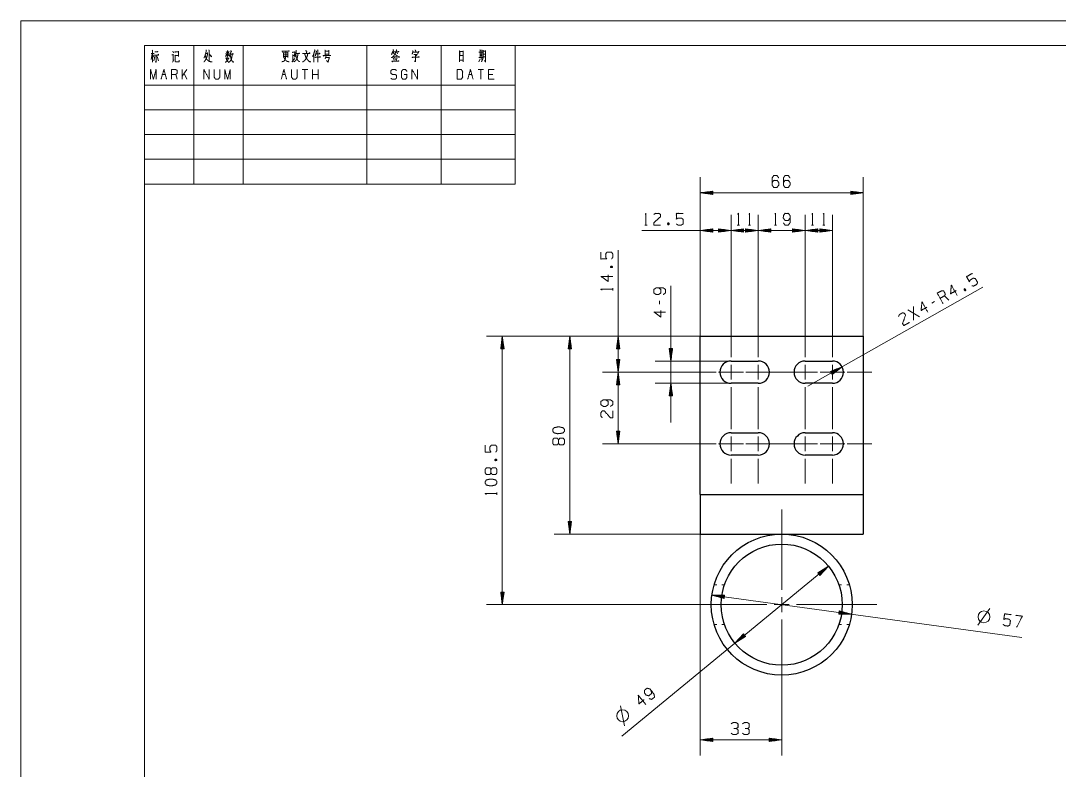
# Model space of a CAD drawing. Header units: millimetres. Extents: x 0 to 420, y 0 to 297.
# Drawn here: x 0 to 210, y 145.5 to 297 of the extents above; entities that cross this region are included whole.
import ezdxf

# ---------------------------------------------------------------- set-up
doc = ezdxf.new("R2010")
doc.units = ezdxf.units.MM
doc.layers.add('101', color=7, linetype='Continuous', true_color=0xffffff)

msp = doc.modelspace()

# ---------------------------------------------------------------- linework, layer by layer
at = {"layer": '101', "color": 133, "linetype": 'Continuous', "lineweight": 18}
for p, q in [((420, 297), (0, 297)), ((0, 297), (0, 0)), ((25, 292), (100, 292)), ((25, 292), (25, 5)), ((25, 292), (25, 264)), ((25, 292), (100, 292)), ((415, 292), (25, 292)), ((25, 292), (100, 292)), ((35, 292), (35, 264)), ((45, 292), (45, 264)), ((70, 292), (70, 264)), ((85, 292), (85, 264)), ((100, 292), (100, 264)), ((25, 284), (100, 284)), ((25, 279), (100, 279)), ((25, 274), (100, 274)), ((25, 269), (100, 269)), ((25, 264), (100, 264))]:
    msp.add_line(p, q, dxfattribs=at)
at = {"layer": '101', "color": 72, "linetype": 'Continuous', "lineweight": 18}
for p, q in [((26.57, 290.3), (26.35, 289.18)), ((26.36, 290.36), (26.98, 290.36)), ((26.69, 290.14), (26.91, 289.66)), ((30.74, 290.88), (30.87, 290.49)), ((31.13, 290.07), (31.22, 289.97)), ((37.42, 290.41), (37.77, 290.41)), ((41.69, 290.2), (41.43, 289.78)), ((41.53, 290.78), (41.66, 290.49)), ((41.88, 290.18), (42.11, 289.91)), ((42.14, 290.82), (41.95, 290.49)), ((53.11, 290.49), (53.99, 290.49)), ((53.11, 290.14), (53.98, 290.14)), ((54.01, 290.63), (54.01, 289.56)), ((55, 290.16), (55, 288.89)), ((55.02, 290.01), (55.35, 290.01)), ((55.4, 290.82), (55.37, 289.89)), ((59.27, 290.28), (59.27, 288.65)), ((61.56, 290.86), (62.32, 290.86)), ((61.56, 290.28), (62.32, 290.28)), ((61.73, 289.91), (61.56, 289.33)), ((62.33, 291.05), (62.33, 290.09)), ((76.04, 290.67), (76.21, 290.34)), ((92.86, 289.95), (93.25, 289.95)), ((93.22, 291.13), (93.33, 290.98)), ((27.11, 289.78), (26.88, 288.91)), ((27.56, 289.76), (27.87, 288.87)), ((30.65, 288.62), (30.93, 289.08)), ((41.4, 289.47), (42.16, 289.47)), ((53.1, 289.76), (53.98, 289.76)), ((61.6, 289.56), (62.33, 289.56)), ((75.31, 289.52), (75.48, 289.02)), ((75.35, 289.72), (76.07, 289.72)), ((75.6, 289.62), (75.76, 289.2)), ((76.13, 289.56), (75.92, 288.89)), ((92.92, 289.33), (92.65, 288.71)), ((93.18, 289.37), (93.28, 289.04)), ((93.75, 288.94), (94, 288.69)), ((28.66, 286.17), (29.22, 286.17)), ((31.62, 285.18), (31.34, 286.17)), ((32.63, 285.18), (32.63, 287.14)), ((33.59, 287.14), (32.63, 285.78)), ((33.59, 285.18), (33.04, 286.36)), ((52.94, 286.17), (53.49, 286.17)), ((58.02, 287.14), (56.9, 287.14)), ((57.46, 287.14), (57.46, 285.18)), ((59.02, 285.18), (59.02, 287.14)), ((60.14, 286.17), (59.02, 286.17)), ((60.14, 285.18), (60.14, 287.14)), ((90.65, 286.17), (91.2, 286.17)), ((93.6, 287.14), (92.49, 287.14)), ((93.05, 287.14), (93.05, 285.18)), ((95.45, 286.17), (94.61, 286.17)), ((126.21, 255.7), (126.64, 255.7)), ((130.89, 256.15), (131.05, 255.72)), ((144.9, 255.7), (145.33, 255.7)), ((147.18, 255.7), (147.6, 255.7)), ((152.4, 255.7), (152.83, 255.7)), ((159.9, 255.7), (160.33, 255.7)), ((162.18, 255.7), (162.6, 255.7)), ((119.26, 247.17), (119.68, 247.33)), ((119.71, 242.49), (119.71, 242.92)), ((190.75, 242.77), (191.1, 242.48)), ((129.19, 240.39), (129.19, 239.72)), ((184.8, 240.27), (184.22, 239.94)), ((187.67, 240.51), (186.79, 241.39)), ((181.72, 237.15), (179.38, 238.56)), ((180.55, 236.49), (180.55, 239.22)), ((95.84, 208.14), (96.27, 208.3)), ((96.29, 201.18), (96.29, 201.61)), ((193.51, 174.82), (195.98, 178.16)), ((122.08, 154.43), (121.3, 158.52))]:
    msp.add_line(p, q, dxfattribs=at)
at = {"layer": '101', "color": 22, "linetype": 'Continuous', "lineweight": 18}
for p, q in [((137.38, 233.21), (137.38, 265.4)), ((170.38, 233.21), (170.38, 265.4)), ((139.92, 262.56), (137.38, 262.22)), ((139.92, 262.5), (139.51, 262.5)), ((139.92, 262.55), (139.89, 262.55)), ((139.92, 262.55), (139.89, 262.55)), ((139.92, 261.89), (139.92, 262.56)), ((170.38, 262.22), (167.84, 262.56)), ((167.84, 262.56), (167.84, 261.89)), ((167.84, 262.55), (167.88, 262.55)), ((167.84, 262.55), (167.88, 262.55)), ((167.84, 262.5), (168.26, 262.5)), ((137.38, 262.22), (139.92, 261.89)), ((170.38, 262.22), (137.38, 262.22)), ((139.92, 262.25), (137.58, 262.25)), ((139.92, 262.2), (137.58, 262.2)), ((139.92, 262.3), (137.96, 262.3)), ((139.92, 262.15), (137.96, 262.15)), ((139.92, 262.35), (138.35, 262.35)), ((139.92, 262.1), (138.35, 262.1)), ((139.92, 262.4), (138.73, 262.4)), ((139.92, 262.05), (138.73, 262.05)), ((139.92, 262.45), (139.12, 262.45)), ((139.92, 262), (139.12, 262)), ((139.92, 261.94), (139.51, 261.94)), ((139.92, 261.89), (139.89, 261.89)), ((139.92, 261.89), (139.89, 261.89)), ((167.84, 262.45), (168.65, 262.45)), ((167.84, 262.4), (169.03, 262.4)), ((167.84, 262.35), (169.42, 262.35)), ((167.84, 262.3), (169.8, 262.3)), ((167.84, 262.25), (170.19, 262.25)), ((167.84, 261.89), (170.38, 262.22)), ((167.84, 262.2), (170.19, 262.2)), ((167.84, 262.15), (169.8, 262.15)), ((167.84, 262.1), (169.42, 262.1)), ((167.84, 262.05), (169.03, 262.05)), ((167.84, 262), (168.65, 262)), ((167.84, 261.94), (168.26, 261.94)), ((167.84, 261.89), (167.88, 261.89)), ((167.84, 261.89), (167.88, 261.89)), ((137.38, 233.21), (137.38, 257.78)), ((143.63, 233.96), (143.63, 257.78)), ((143.63, 233.96), (143.63, 257.78)), ((149.13, 233.96), (149.13, 257.78)), ((149.13, 233.96), (149.13, 257.78)), ((158.63, 233.96), (158.63, 257.78)), ((158.63, 233.96), (158.63, 257.78)), ((164.13, 233.96), (164.13, 257.78)), ((143.63, 254.61), (125.58, 254.61)), ((139.92, 254.94), (137.38, 254.61)), ((137.38, 254.61), (139.92, 254.27)), ((139.92, 254.63), (137.58, 254.63)), ((139.92, 254.58), (137.58, 254.58)), ((139.92, 254.68), (137.96, 254.68)), ((139.92, 254.53), (137.96, 254.53)), ((139.92, 254.73), (138.35, 254.73)), ((139.92, 254.48), (138.35, 254.48)), ((139.92, 254.78), (138.73, 254.78)), ((139.92, 254.43), (138.73, 254.43)), ((139.92, 254.83), (139.12, 254.83)), ((139.92, 254.38), (139.12, 254.38)), ((139.92, 254.89), (139.51, 254.89)), ((139.92, 254.33), (139.51, 254.33)), ((139.92, 254.94), (139.89, 254.94)), ((139.92, 254.94), (139.89, 254.94)), ((139.92, 254.28), (139.89, 254.28)), ((139.92, 254.28), (139.89, 254.28)), ((139.92, 254.27), (139.92, 254.94)), ((143.63, 254.61), (141.09, 254.94)), ((141.09, 254.94), (141.09, 254.27)), ((141.09, 254.94), (141.13, 254.94)), ((141.09, 254.94), (141.13, 254.94)), ((141.09, 254.89), (141.51, 254.89)), ((141.09, 254.83), (141.9, 254.83)), ((141.09, 254.78), (142.28, 254.78)), ((141.09, 254.73), (142.67, 254.73)), ((141.09, 254.68), (143.05, 254.68)), ((141.09, 254.63), (143.44, 254.63)), ((141.09, 254.27), (143.63, 254.61)), ((141.09, 254.58), (143.44, 254.58)), ((141.09, 254.53), (143.05, 254.53)), ((141.09, 254.48), (142.67, 254.48)), ((141.09, 254.43), (142.28, 254.43)), ((141.09, 254.38), (141.9, 254.38)), ((141.09, 254.33), (141.51, 254.33)), ((141.09, 254.28), (141.13, 254.28)), ((141.09, 254.28), (141.13, 254.28)), ((146.17, 254.94), (143.63, 254.61)), ((143.63, 254.61), (149.13, 254.61)), ((143.63, 254.61), (146.17, 254.27)), ((146.17, 254.63), (143.83, 254.63)), ((146.17, 254.58), (143.83, 254.58)), ((146.17, 254.68), (144.21, 254.68)), ((146.17, 254.53), (144.21, 254.53)), ((146.17, 254.73), (144.6, 254.73)), ((146.17, 254.48), (144.6, 254.48)), ((146.17, 254.78), (144.98, 254.78)), ((146.17, 254.43), (144.98, 254.43)), ((146.17, 254.83), (145.37, 254.83)), ((146.17, 254.38), (145.37, 254.38)), ((146.17, 254.89), (145.76, 254.89)), ((146.17, 254.33), (145.76, 254.33)), ((146.17, 254.94), (146.14, 254.94)), ((146.17, 254.94), (146.14, 254.94)), ((146.17, 254.28), (146.14, 254.28)), ((146.17, 254.28), (146.14, 254.28)), ((146.17, 254.27), (146.17, 254.94)), ((146.59, 254.94), (146.63, 254.94)), ((146.59, 254.94), (146.63, 254.94)), ((149.13, 254.61), (146.59, 254.94)), ((146.59, 254.94), (146.59, 254.27)), ((146.59, 254.89), (147.01, 254.89)), ((146.59, 254.83), (147.4, 254.83)), ((146.59, 254.78), (147.78, 254.78)), ((146.59, 254.73), (148.17, 254.73)), ((146.59, 254.68), (148.55, 254.68)), ((146.59, 254.63), (148.94, 254.63)), ((146.59, 254.27), (149.13, 254.61)), ((146.59, 254.58), (148.94, 254.58)), ((146.59, 254.53), (148.55, 254.53)), ((146.59, 254.48), (148.17, 254.48)), ((146.59, 254.43), (147.78, 254.43)), ((146.59, 254.38), (147.4, 254.38)), ((146.59, 254.33), (147.01, 254.33)), ((146.59, 254.28), (146.63, 254.28)), ((146.59, 254.28), (146.63, 254.28)), ((151.67, 254.94), (149.13, 254.61)), ((149.13, 254.61), (158.63, 254.61)), ((149.13, 254.61), (151.67, 254.27)), ((151.67, 254.63), (149.33, 254.63)), ((151.67, 254.58), (149.33, 254.58)), ((151.67, 254.68), (149.71, 254.68)), ((151.67, 254.53), (149.71, 254.53)), ((151.67, 254.73), (150.1, 254.73)), ((151.67, 254.48), (150.1, 254.48)), ((151.67, 254.78), (150.48, 254.78)), ((151.67, 254.43), (150.48, 254.43)), ((151.67, 254.83), (150.87, 254.83)), ((151.67, 254.38), (150.87, 254.38)), ((151.67, 254.89), (151.26, 254.89)), ((151.67, 254.33), (151.26, 254.33)), ((151.67, 254.94), (151.64, 254.94)), ((151.67, 254.94), (151.64, 254.94)), ((151.67, 254.28), (151.64, 254.28)), ((151.67, 254.28), (151.64, 254.28)), ((151.67, 254.27), (151.67, 254.94)), ((156.09, 254.94), (156.13, 254.94)), ((156.09, 254.94), (156.13, 254.94)), ((158.63, 254.61), (156.09, 254.94)), ((156.09, 254.94), (156.09, 254.27)), ((156.09, 254.89), (156.51, 254.89)), ((156.09, 254.83), (156.9, 254.83)), ((156.09, 254.78), (157.28, 254.78)), ((156.09, 254.73), (157.67, 254.73)), ((156.09, 254.68), (158.05, 254.68)), ((156.09, 254.63), (158.44, 254.63)), ((156.09, 254.27), (158.63, 254.61)), ((156.09, 254.58), (158.44, 254.58)), ((156.09, 254.53), (158.05, 254.53)), ((156.09, 254.48), (157.67, 254.48)), ((156.09, 254.43), (157.28, 254.43)), ((156.09, 254.38), (156.9, 254.38)), ((156.09, 254.33), (156.51, 254.33)), ((156.09, 254.28), (156.13, 254.28)), ((156.09, 254.28), (156.13, 254.28)), ((161.17, 254.94), (158.63, 254.61)), ((158.63, 254.61), (164.13, 254.61)), ((158.63, 254.61), (161.17, 254.27)), ((161.17, 254.63), (158.83, 254.63)), ((161.17, 254.58), (158.83, 254.58)), ((161.17, 254.68), (159.21, 254.68)), ((161.17, 254.53), (159.21, 254.53)), ((161.17, 254.73), (159.6, 254.73)), ((161.17, 254.48), (159.6, 254.48)), ((161.17, 254.78), (159.98, 254.78)), ((161.17, 254.43), (159.98, 254.43)), ((161.17, 254.83), (160.37, 254.83)), ((161.17, 254.38), (160.37, 254.38)), ((161.17, 254.89), (160.76, 254.89)), ((161.17, 254.33), (160.76, 254.33)), ((161.17, 254.94), (161.14, 254.94)), ((161.17, 254.94), (161.14, 254.94)), ((161.17, 254.28), (161.14, 254.28)), ((161.17, 254.28), (161.14, 254.28)), ((161.17, 254.27), (161.17, 254.94)), ((161.59, 254.94), (161.63, 254.94)), ((161.59, 254.94), (161.63, 254.94)), ((164.13, 254.61), (161.59, 254.94)), ((161.59, 254.94), (161.59, 254.27)), ((161.59, 254.89), (162.01, 254.89)), ((161.59, 254.83), (162.4, 254.83)), ((161.59, 254.78), (162.78, 254.78)), ((161.59, 254.73), (163.17, 254.73)), ((161.59, 254.68), (163.55, 254.68)), ((161.59, 254.63), (163.94, 254.63)), ((161.59, 254.27), (164.13, 254.61)), ((161.59, 254.58), (163.94, 254.58)), ((161.59, 254.53), (163.55, 254.53)), ((161.59, 254.48), (163.17, 254.48)), ((161.59, 254.43), (162.78, 254.43)), ((161.59, 254.38), (162.4, 254.38)), ((161.59, 254.33), (162.01, 254.33)), ((161.59, 254.28), (161.63, 254.28)), ((161.59, 254.28), (161.63, 254.28)), ((120.8, 225.96), (120.8, 250.65)), ((131.49, 243.44), (131.49, 215.77)), ((194.53, 243.14), (159.18, 223.16)), ((137.38, 233.21), (94.21, 233.21)), ((97.38, 233.21), (97.05, 230.67)), ((97.38, 178.96), (97.38, 233.21)), ((97.72, 230.67), (97.38, 233.21)), ((137.38, 233.21), (107.87, 233.21)), ((111.04, 233.21), (110.71, 230.67)), ((111.37, 230.67), (111.04, 233.21)), ((111.04, 233.21), (111.04, 193.21)), ((137.38, 233.21), (117.63, 233.21)), ((120.8, 233.21), (120.47, 230.67)), ((121.14, 230.67), (120.8, 233.21)), ((97.1, 230.67), (97.1, 231.08)), ((97.15, 230.67), (97.15, 231.47)), ((97.21, 230.67), (97.21, 231.86)), ((97.26, 230.67), (97.26, 232.24)), ((97.31, 230.67), (97.31, 232.63)), ((97.36, 230.67), (97.36, 233.01)), ((97.41, 230.67), (97.41, 233.01)), ((97.46, 230.67), (97.46, 232.63)), ((97.51, 230.67), (97.51, 232.24)), ((97.56, 230.67), (97.56, 231.86)), ((97.61, 230.67), (97.61, 231.47)), ((97.66, 230.67), (97.66, 231.08)), ((110.76, 230.67), (110.76, 231.08)), ((110.81, 230.67), (110.81, 231.47)), ((110.86, 230.67), (110.86, 231.86)), ((110.91, 230.67), (110.91, 232.24)), ((110.96, 230.67), (110.96, 232.63)), ((111.01, 230.67), (111.01, 233.01)), ((111.07, 230.67), (111.07, 233.01)), ((111.12, 230.67), (111.12, 232.63)), ((111.17, 230.67), (111.17, 232.24)), ((111.22, 230.67), (111.22, 231.86)), ((111.27, 230.67), (111.27, 231.47)), ((111.32, 230.67), (111.32, 231.08)), ((120.52, 230.67), (120.52, 231.08)), ((120.57, 230.67), (120.57, 231.47)), ((120.62, 230.67), (120.62, 231.86)), ((120.67, 230.67), (120.67, 232.24)), ((120.72, 230.67), (120.72, 232.63)), ((120.78, 230.67), (120.78, 233.01)), ((120.83, 230.67), (120.83, 233.01)), ((120.88, 230.67), (120.88, 232.63)), ((120.93, 230.67), (120.93, 232.24)), ((120.98, 230.67), (120.98, 231.86)), ((121.03, 230.67), (121.03, 231.47)), ((121.08, 230.67), (121.08, 231.08)), ((97.05, 230.67), (97.05, 230.7)), ((97.05, 230.67), (97.05, 230.7)), ((97.05, 230.67), (97.72, 230.67)), ((97.71, 230.67), (97.71, 230.7)), ((97.71, 230.67), (97.71, 230.7)), ((110.71, 230.67), (110.71, 230.7)), ((110.71, 230.67), (110.71, 230.7)), ((110.71, 230.67), (111.37, 230.67)), ((111.37, 230.67), (111.37, 230.7)), ((111.37, 230.67), (111.37, 230.7)), ((120.47, 230.67), (120.47, 230.7)), ((120.47, 230.67), (120.47, 230.7)), ((120.47, 230.67), (121.14, 230.67)), ((121.13, 230.67), (121.13, 230.7)), ((121.13, 230.67), (121.13, 230.7)), ((131.82, 230.75), (131.15, 230.75)), ((131.15, 230.75), (131.49, 228.21)), ((131.16, 230.75), (131.16, 230.71)), ((131.16, 230.75), (131.16, 230.71)), ((131.21, 230.75), (131.21, 230.33)), ((131.26, 230.75), (131.26, 229.94)), ((131.31, 230.75), (131.31, 229.56)), ((131.36, 230.75), (131.36, 229.17)), ((131.41, 230.75), (131.41, 228.78)), ((131.46, 230.75), (131.46, 228.4)), ((131.49, 228.21), (131.82, 230.75)), ((131.51, 230.75), (131.51, 228.4)), ((131.56, 230.75), (131.56, 228.78)), ((131.61, 230.75), (131.61, 229.17)), ((131.67, 230.75), (131.67, 229.56)), ((131.72, 230.75), (131.72, 229.94)), ((131.77, 230.75), (131.77, 230.33)), ((131.82, 230.75), (131.82, 230.71)), ((131.82, 230.75), (131.82, 230.71)), ((120.47, 228.5), (120.47, 228.46)), ((121.14, 228.5), (120.47, 228.5)), ((120.47, 228.5), (120.8, 225.96)), ((120.47, 228.5), (120.47, 228.46)), ((120.52, 228.5), (120.52, 228.08)), ((120.57, 228.5), (120.57, 227.69)), ((120.62, 228.5), (120.62, 227.31)), ((120.67, 228.5), (120.67, 226.92)), ((120.72, 228.5), (120.72, 226.53)), ((120.78, 228.5), (120.78, 226.15)), ((120.8, 225.96), (121.14, 228.5)), ((120.83, 228.5), (120.83, 226.15)), ((120.88, 228.5), (120.88, 226.53)), ((120.93, 228.5), (120.93, 226.92)), ((120.98, 228.5), (120.98, 227.31)), ((121.03, 228.5), (121.03, 227.69)), ((121.08, 228.5), (121.08, 228.08)), ((121.13, 228.5), (121.13, 228.46)), ((121.13, 228.5), (121.13, 228.46)), ((143.63, 228.21), (128.31, 228.21)), ((166.09, 227.06), (163.72, 226.1)), ((163.84, 225.88), (165.55, 226.84)), ((163.87, 225.84), (165.91, 226.99)), ((163.89, 225.79), (165.94, 226.95)), ((164.05, 225.52), (166.09, 227.06)), ((135.63, 225.96), (117.63, 225.96)), ((135.63, 225.96), (117.63, 225.96)), ((120.8, 225.96), (120.47, 223.42)), ((120.67, 223.42), (120.67, 224.99)), ((120.72, 223.42), (120.72, 225.38)), ((120.78, 223.42), (120.78, 225.76)), ((120.8, 225.96), (120.8, 211.46)), ((121.14, 223.42), (120.8, 225.96)), ((120.83, 223.42), (120.83, 225.76)), ((120.88, 223.42), (120.88, 225.38)), ((120.93, 223.42), (120.93, 224.99)), ((163.72, 226.1), (163.75, 226.12)), ((163.72, 226.1), (163.75, 226.12)), ((163.72, 226.1), (164.05, 225.52)), ((163.74, 226.06), (164.11, 226.26)), ((163.77, 226.01), (164.47, 226.41)), ((163.79, 225.97), (164.83, 226.55)), ((163.82, 225.92), (165.19, 226.7)), ((163.92, 225.75), (165.63, 226.71)), ((163.94, 225.7), (165.31, 226.48)), ((163.97, 225.66), (165, 226.24)), ((163.99, 225.61), (164.69, 226.01)), ((164.02, 225.57), (164.38, 225.78)), ((164.04, 225.53), (164.07, 225.54)), ((164.04, 225.53), (164.07, 225.54)), ((120.47, 223.42), (120.47, 223.45)), ((120.47, 223.42), (120.47, 223.45)), ((120.47, 223.42), (121.14, 223.42)), ((120.52, 223.42), (120.52, 223.83)), ((120.57, 223.42), (120.57, 224.22)), ((120.62, 223.42), (120.62, 224.61)), ((120.98, 223.42), (120.98, 224.61)), ((121.03, 223.42), (121.03, 224.22)), ((121.08, 223.42), (121.08, 223.83)), ((121.13, 223.42), (121.13, 223.45)), ((121.13, 223.42), (121.13, 223.45)), ((143.63, 223.71), (128.31, 223.71)), ((131.49, 223.71), (131.15, 221.17)), ((131.36, 221.17), (131.36, 222.74)), ((131.41, 221.17), (131.41, 223.13)), ((131.46, 221.17), (131.46, 223.51)), ((131.82, 221.17), (131.49, 223.71)), ((131.51, 221.17), (131.51, 223.51)), ((131.56, 221.17), (131.56, 223.13)), ((131.61, 221.17), (131.61, 222.74)), ((131.15, 221.17), (131.82, 221.17)), ((131.16, 221.17), (131.16, 221.2)), ((131.16, 221.17), (131.16, 221.2)), ((131.21, 221.17), (131.21, 221.58)), ((131.26, 221.17), (131.26, 221.97)), ((131.31, 221.17), (131.31, 222.36)), ((131.67, 221.17), (131.67, 222.36)), ((131.72, 221.17), (131.72, 221.97)), ((131.77, 221.17), (131.77, 221.58)), ((131.82, 221.17), (131.82, 221.2)), ((131.82, 221.17), (131.82, 221.2)), ((121.14, 214), (120.47, 214)), ((120.47, 214), (120.47, 213.96)), ((120.47, 214), (120.47, 213.96)), ((120.47, 214), (120.8, 211.46)), ((120.52, 214), (120.52, 213.58)), ((120.57, 214), (120.57, 213.19)), ((120.62, 214), (120.62, 212.81)), ((120.67, 214), (120.67, 212.42)), ((120.72, 214), (120.72, 212.03)), ((120.78, 214), (120.78, 211.65)), ((120.8, 211.46), (121.14, 214)), ((120.83, 214), (120.83, 211.65)), ((120.88, 214), (120.88, 212.03)), ((120.93, 214), (120.93, 212.42)), ((120.98, 214), (120.98, 212.81)), ((121.03, 214), (121.03, 213.19)), ((121.08, 214), (121.08, 213.58)), ((121.13, 214), (121.13, 213.96)), ((121.13, 214), (121.13, 213.96)), ((135.63, 211.46), (117.63, 211.46)), ((110.71, 195.75), (110.71, 195.71)), ((110.71, 195.75), (110.71, 195.71)), ((111.37, 195.75), (110.71, 195.75)), ((110.71, 195.75), (111.04, 193.21)), ((110.76, 195.75), (110.76, 195.33)), ((110.81, 195.75), (110.81, 194.94)), ((110.86, 195.75), (110.86, 194.56)), ((110.91, 195.75), (110.91, 194.17)), ((110.96, 195.75), (110.96, 193.78)), ((111.01, 195.75), (111.01, 193.4)), ((111.04, 193.21), (111.37, 195.75)), ((111.07, 195.75), (111.07, 193.4)), ((111.12, 195.75), (111.12, 193.78)), ((111.17, 195.75), (111.17, 194.17)), ((111.22, 195.75), (111.22, 194.56)), ((111.27, 195.75), (111.27, 194.94)), ((111.32, 195.75), (111.32, 195.33)), ((111.37, 195.75), (111.37, 195.71)), ((111.37, 195.75), (111.37, 195.71)), ((137.38, 193.21), (107.87, 193.21)), ((137.38, 193.21), (137.38, 148.45)), ((163.35, 186.73), (121.52, 152.35)), ((163.35, 186.73), (161.17, 185.38)), ((161.17, 185.38), (161.2, 185.4)), ((161.17, 185.38), (161.2, 185.4)), ((161.17, 185.38), (161.6, 184.86)), ((161.21, 185.34), (161.53, 185.6)), ((161.24, 185.3), (161.86, 185.81)), ((161.27, 185.26), (162.19, 186.01)), ((161.3, 185.22), (162.52, 186.22)), ((161.34, 185.18), (162.85, 186.43)), ((161.37, 185.14), (163.18, 186.63)), ((161.4, 185.1), (163.21, 186.59)), ((161.43, 185.06), (162.95, 186.31)), ((161.47, 185.02), (162.68, 186.02)), ((161.5, 184.98), (162.42, 185.74)), ((161.53, 184.95), (162.15, 185.46)), ((161.56, 184.91), (161.88, 185.17)), ((161.59, 184.87), (161.62, 184.89)), ((161.59, 184.87), (161.62, 184.89)), ((161.6, 184.86), (163.35, 186.73)), ((97.05, 181.5), (97.05, 181.46)), ((97.05, 181.5), (97.05, 181.46)), ((97.05, 181.5), (97.38, 178.96)), ((97.72, 181.5), (97.05, 181.5)), ((97.1, 181.5), (97.1, 181.08)), ((97.15, 181.5), (97.15, 180.69)), ((97.21, 181.5), (97.21, 180.31)), ((97.26, 181.5), (97.26, 179.92)), ((97.31, 181.5), (97.31, 179.53)), ((97.36, 181.5), (97.36, 179.15)), ((97.38, 178.96), (97.72, 181.5)), ((97.41, 181.5), (97.41, 179.15)), ((97.46, 181.5), (97.46, 179.53)), ((97.51, 181.5), (97.51, 179.92)), ((97.56, 181.5), (97.56, 180.31)), ((97.61, 181.5), (97.61, 180.69)), ((97.66, 181.5), (97.66, 181.08)), ((97.71, 181.5), (97.71, 181.46)), ((97.71, 181.5), (97.71, 181.46)), ((139.76, 180.88), (202.41, 172.34)), ((142.33, 180.87), (139.76, 180.88)), ((139.76, 180.88), (142.24, 180.21)), ((142.28, 180.51), (139.95, 180.83)), ((142.28, 180.56), (139.96, 180.88)), ((142.27, 180.46), (140.33, 180.73)), ((142.29, 180.61), (140.35, 180.88)), ((142.26, 180.41), (140.7, 180.62)), ((142.3, 180.66), (140.74, 180.88)), ((142.3, 180.71), (141.13, 180.87)), ((142.31, 180.76), (141.52, 180.87)), ((142.32, 180.81), (141.9, 180.87)), ((142.24, 180.21), (142.33, 180.87)), ((142.33, 180.86), (142.29, 180.87)), ((142.33, 180.86), (142.29, 180.87)), ((134.63, 178.96), (94.21, 178.96)), ((142.26, 180.36), (141.08, 180.52)), ((142.25, 180.31), (141.45, 180.42)), ((142.24, 180.26), (141.83, 180.32)), ((142.24, 180.21), (142.2, 180.21)), ((142.24, 180.21), (142.2, 180.21)), ((165.53, 177.71), (165.44, 177.04)), ((165.44, 177.05), (165.47, 177.04)), ((165.44, 177.05), (165.47, 177.04)), ((165.44, 177.04), (168, 177.03)), ((165.45, 177.1), (165.86, 177.04)), ((165.46, 177.2), (166.64, 177.04)), ((165.46, 177.15), (166.25, 177.04)), ((165.47, 177.25), (167.03, 177.04)), ((165.48, 177.35), (167.81, 177.03)), ((165.48, 177.3), (167.42, 177.03)), ((165.49, 177.4), (167.82, 177.08)), ((165.5, 177.5), (167.06, 177.29)), ((165.5, 177.45), (167.44, 177.18)), ((165.51, 177.55), (166.69, 177.39)), ((165.52, 177.65), (165.94, 177.59)), ((165.52, 177.6), (166.31, 177.49)), ((168, 177.03), (165.53, 177.71)), ((165.53, 177.7), (165.56, 177.7)), ((165.53, 177.7), (165.56, 177.7)), ((146.17, 173.05), (144.42, 171.18)), ((144.42, 171.18), (146.59, 172.53)), ((146.37, 172.81), (144.55, 171.32)), ((146.4, 172.77), (144.59, 171.28)), ((146.33, 172.85), (144.82, 171.6)), ((146.43, 172.73), (144.92, 171.49)), ((146.3, 172.89), (145.08, 171.89)), ((146.46, 172.69), (145.25, 171.69)), ((146.27, 172.93), (145.35, 172.17)), ((146.5, 172.65), (145.58, 171.9)), ((146.24, 172.97), (145.62, 172.46)), ((146.21, 173.01), (145.88, 172.74)), ((146.53, 172.61), (145.91, 172.1)), ((146.17, 173.04), (146.15, 173.02)), ((146.17, 173.04), (146.15, 173.02)), ((146.59, 172.53), (146.17, 173.05)), ((146.56, 172.57), (146.24, 172.31)), ((146.59, 172.53), (146.57, 172.51)), ((146.59, 172.53), (146.57, 172.51)), ((153.88, 159.71), (153.88, 148.45)), ((139.92, 151.96), (137.38, 151.63)), ((137.38, 151.63), (153.88, 151.63)), ((137.38, 151.63), (139.92, 151.3)), ((139.92, 151.66), (137.58, 151.66)), ((139.92, 151.6), (137.58, 151.6)), ((139.92, 151.71), (137.96, 151.71)), ((139.92, 151.55), (137.96, 151.55)), ((139.92, 151.76), (138.35, 151.76)), ((139.92, 151.5), (138.35, 151.5)), ((139.92, 151.81), (138.73, 151.81)), ((139.92, 151.45), (138.73, 151.45)), ((139.92, 151.86), (139.12, 151.86)), ((139.92, 151.4), (139.12, 151.4)), ((139.92, 151.91), (139.51, 151.91)), ((139.92, 151.35), (139.51, 151.35)), ((139.92, 151.96), (139.89, 151.96)), ((139.92, 151.96), (139.89, 151.96)), ((139.92, 151.3), (139.89, 151.3)), ((139.92, 151.3), (139.89, 151.3)), ((139.92, 151.3), (139.92, 151.96)), ((153.88, 151.63), (151.34, 151.96)), ((151.34, 151.96), (151.38, 151.96)), ((151.34, 151.96), (151.38, 151.96)), ((151.34, 151.96), (151.34, 151.3)), ((151.34, 151.91), (151.76, 151.91)), ((151.34, 151.86), (152.15, 151.86)), ((151.34, 151.81), (152.53, 151.81)), ((151.34, 151.76), (152.92, 151.76)), ((151.34, 151.71), (153.3, 151.71)), ((151.34, 151.66), (153.69, 151.66)), ((151.34, 151.3), (153.88, 151.63)), ((151.34, 151.6), (153.69, 151.6)), ((151.34, 151.55), (153.3, 151.55)), ((151.34, 151.5), (152.92, 151.5)), ((151.34, 151.45), (152.53, 151.45)), ((151.34, 151.4), (152.15, 151.4)), ((151.34, 151.35), (151.76, 151.35)), ((151.34, 151.3), (151.38, 151.3)), ((151.34, 151.3), (151.38, 151.3))]:
    msp.add_line(p, q, dxfattribs=at)
at = {"layer": '101', "color": 252, "linetype": 'Continuous', "lineweight": 25}
for p, q in [((137.38, 201.21), (137.38, 233.21)), ((137.38, 233.21), (170.38, 233.21)), ((170.38, 233.21), (170.38, 201.21)), ((143.63, 228.21), (149.13, 228.21)), ((158.63, 228.21), (164.13, 228.21)), ((149.13, 223.71), (143.63, 223.71)), ((164.13, 223.71), (158.63, 223.71)), ((143.63, 213.71), (149.13, 213.71)), ((158.63, 213.71), (164.13, 213.71)), ((149.13, 209.21), (143.63, 209.21)), ((164.13, 209.21), (158.63, 209.21)), ((137.38, 201.21), (170.38, 201.21)), ((137.38, 201.21), (137.38, 193.21)), ((170.38, 201.21), (170.38, 193.21)), ((137.38, 193.21), (170.38, 193.21))]:
    msp.add_line(p, q, dxfattribs=at)
at = {"layer": '101', "color": 151, "linetype": 'Continuous', "lineweight": 18}
for p, q in [((143.63, 228.96), (143.63, 233.96)), ((149.13, 228.96), (149.13, 233.96)), ((158.63, 228.96), (158.63, 233.96)), ((164.13, 228.96), (164.13, 233.96)), ((143.63, 224.46), (143.63, 227.46)), ((149.13, 224.46), (149.13, 227.46)), ((158.63, 224.46), (158.63, 227.46)), ((164.13, 224.46), (164.13, 227.46)), ((140.63, 225.96), (135.63, 225.96)), ((146.13, 225.96), (141.13, 225.96)), ((142.13, 225.96), (145.13, 225.96)), ((146.63, 225.96), (151.63, 225.96)), ((147.63, 225.96), (150.63, 225.96)), ((155.63, 225.96), (150.63, 225.96)), ((152.13, 225.96), (157.13, 225.96)), ((161.13, 225.96), (156.13, 225.96)), ((157.13, 225.96), (160.13, 225.96)), ((161.63, 225.96), (166.63, 225.96)), ((162.63, 225.96), (165.63, 225.96)), ((167.13, 225.96), (172.13, 225.96)), ((143.63, 222.96), (143.63, 217.96)), ((149.13, 222.96), (149.13, 217.96)), ((158.63, 222.96), (158.63, 217.96)), ((164.13, 222.96), (164.13, 217.96)), ((143.63, 214.46), (143.63, 219.46)), ((149.13, 214.46), (149.13, 219.46)), ((158.63, 214.46), (158.63, 219.46)), ((164.13, 214.46), (164.13, 219.46)), ((143.63, 209.96), (143.63, 212.96)), ((149.13, 209.96), (149.13, 212.96)), ((158.63, 209.96), (158.63, 212.96)), ((164.13, 209.96), (164.13, 212.96)), ((140.63, 211.46), (135.63, 211.46)), ((146.13, 211.46), (141.13, 211.46)), ((142.13, 211.46), (145.13, 211.46)), ((146.63, 211.46), (151.63, 211.46)), ((147.63, 211.46), (150.63, 211.46)), ((155.63, 211.46), (150.63, 211.46)), ((152.13, 211.46), (157.13, 211.46)), ((161.13, 211.46), (156.13, 211.46)), ((157.13, 211.46), (160.13, 211.46)), ((161.63, 211.46), (166.63, 211.46)), ((162.63, 211.46), (165.63, 211.46)), ((167.13, 211.46), (172.13, 211.46)), ((143.63, 208.46), (143.63, 203.46)), ((149.13, 208.46), (149.13, 203.46)), ((158.63, 208.46), (158.63, 203.46)), ((164.13, 208.46), (164.13, 203.46)), ((153.88, 181.96), (153.88, 198.21)), ((150.88, 178.96), (134.63, 178.96)), ((152.38, 178.96), (155.38, 178.96)), ((153.88, 177.46), (153.88, 180.46)), ((156.88, 178.96), (173.13, 178.96)), ((153.88, 175.96), (153.88, 159.71))]:
    msp.add_line(p, q, dxfattribs=at)
at = {"layer": '101', "color": 53, "linetype": 'Continuous', "lineweight": 18}
for p, q in [((140.73, 182.96), (140.2, 182.96)), ((142.3, 182.96), (141.78, 182.96)), ((165.99, 182.96), (165.47, 182.96)), ((167.56, 182.96), (167.04, 182.96)), ((140.2, 174.96), (140.73, 174.96)), ((141.78, 174.96), (142.3, 174.96)), ((165.47, 174.96), (165.99, 174.96)), ((167.04, 174.96), (167.56, 174.96))]:
    msp.add_line(p, q, dxfattribs=at)
at = {"layer": '101', "color": 150, "linetype": 'Continuous', "lineweight": 25}
for radius in [14.25, 12.25]:
    msp.add_circle((153.88, 178.96), radius, dxfattribs=at)
at = {"layer": '101', "color": 72, "linetype": 'Continuous', "lineweight": 18}
for centre in [(194.78, 176.5), (121.71, 156.5)]:
    msp.add_circle(centre, 1.2, dxfattribs=at)
at = {"layer": '101', "color": 252, "linetype": 'Continuous', "lineweight": 25}
for centre, start, end in [((143.63, 225.96), 90, 270), ((149.13, 225.96), 270, 90), ((158.63, 225.96), 90, 270), ((164.13, 225.96), 270, 90), ((143.63, 211.46), 90, 270), ((149.13, 211.46), 270, 90), ((158.63, 211.46), 90, 270), ((164.13, 211.46), 270, 90)]:
    msp.add_arc(centre, 2.25, start, end, dxfattribs=at)
at = {"layer": '101', "color": 72, "linetype": 'Continuous', "lineweight": 18}
for points, knots in [([(26.57, 291.07), (26.67, 290.94), (26.67, 288.6)], [0, 0, 0.064393, 1, 1]), ([(26.92, 290.07), (27.87, 290.07), (27.81, 290.24), (27.74, 290.09)], [0, 0, 0.737857, 0.874089, 1, 1]), ([(27.1, 290.69), (27.73, 290.69), (27.68, 290.82), (27.64, 290.74)], [0, 0, 0.736257, 0.890366, 1, 1]), ([(27.36, 290.07), (27.36, 288.65), (27.2, 288.73)], [0, 0, 0.887515, 1, 1]), ([(30.55, 290.14), (30.8, 290.14), (30.8, 290.26), (30.8, 288.81)], [0, 0, 0.136549, 0.204721, 1, 1]), ([(31.28, 290.69), (31.21, 290.63), (31.15, 290.69), (31.88, 290.69), (31.88, 290.88), (31.88, 289.78), (31.88, 289.97), (31.22, 289.97), (31.22, 288.83), (31.24, 288.75), (31.35, 288.71), (32.04, 288.71), (32.04, 289.02)], [0, 0, 0.017819, 0.033666, 0.169515, 0.204099, 0.407776, 0.442364, 0.564628, 0.775991, 0.791603, 0.814658, 0.942357, 1, 1]), ([(37.8, 290.55), (37.71, 289.95), (37.65, 289.76), (37.62, 289.62), (37.53, 289.47), (37.46, 289.31), (37.42, 289.18), (37.31, 289.02), (37.23, 288.89), (37.04, 288.71)], [0, 0, 0.296659, 0.392137, 0.46442, 0.547267, 0.635799, 0.700206, 0.795426, 0.869797, 1, 1]), ([(37.46, 291.13), (37.53, 290.94), (37.46, 290.67), (37.43, 290.53), (37.37, 290.34), (37.31, 290.14), (37.26, 289.95), (37.21, 289.78), (37.14, 289.66), (37.05, 289.52)], [0, 0, 0.116545, 0.278927, 0.365002, 0.478708, 0.603961, 0.717668, 0.817418, 0.901357, 1, 1]), ([(37.31, 290.01), (37.37, 289.87), (37.42, 289.7), (37.45, 289.56), (37.59, 289.27), (37.67, 289.18), (37.87, 288.98), (37.99, 288.87), (38.13, 288.79), (38.34, 288.73), (38.53, 288.73), (38.68, 288.71)], [0, 0, 0.075191, 0.157626, 0.228751, 0.384956, 0.438117, 0.578248, 0.65344, 0.734339, 0.837348, 0.928887, 1, 1]), ([(38.05, 291.11), (38.1, 290.96), (38.1, 288.87)], [0, 0, 0.06955, 1, 1]), ([(38.08, 290.38), (38.56, 289.72), (38.56, 289.91)], [0, 0, 0.814818, 1, 1]), ([(41.73, 290.94), (41.86, 290.88), (41.81, 290.92), (41.81, 289.76), (41.81, 290.3), (41.4, 290.3), (42.22, 290.3)], [0, 0, 0.046318, 0.069123, 0.437816, 0.608997, 0.739331, 1, 1]), ([(42.73, 290.2), (42.73, 289.95), (42.7, 289.68), (42.63, 289.39), (42.51, 289.1), (42.38, 288.89), (42.23, 288.71), (42.03, 288.58)], [0, 0, 0.134106, 0.280228, 0.441583, 0.610314, 0.742762, 0.870657, 1, 1]), ([(42.46, 290.96), (42.6, 290.82), (42.55, 290.86), (42.22, 289.8)], [0, 0, 0.143537, 0.187773, 1, 1]), ([(42.38, 290.01), (42.42, 289.8), (42.46, 289.56), (42.55, 289.27), (42.67, 288.98), (42.8, 288.75), (42.99, 288.6), (43.04, 288.75)], [0, 0, 0.122124, 0.267694, 0.442444, 0.622807, 0.774615, 0.912625, 1, 1]), ([(42.44, 290.28), (42.93, 290.28), (42.9, 290.45), (42.85, 290.34)], [0, 0, 0.634119, 0.848445, 1, 1]), ([(52.91, 290.86), (52.88, 290.76), (52.79, 290.88), (54.27, 290.88), (54.2, 290.98), (54.14, 290.88)], [0, 0, 0.054227, 0.130909, 0.87613, 0.940043, 1, 1]), ([(53.57, 290.88), (53.57, 289.72), (53.52, 289.58), (53.51, 289.41), (53.45, 289.2), (53.38, 289.04), (53.29, 288.91), (53.16, 288.81), (53.03, 288.75), (52.82, 288.73)], [0, 0, 0.455623, 0.515134, 0.580482, 0.665033, 0.736192, 0.79598, 0.861823, 0.919058, 1, 1]), ([(53.01, 290.63), (53.1, 290.49), (53.1, 289.58)], [0, 0, 0.156848, 1, 1]), ([(55.06, 290.65), (54.99, 290.57), (54.93, 290.65), (55.37, 290.65)], [0, 0, 0.169755, 0.325542, 1, 1]), ([(56.04, 290.36), (56.03, 290.16), (56, 289.95), (55.97, 289.72), (55.91, 289.52), (55.84, 289.33), (55.75, 289.18), (55.65, 289.02), (55.54, 288.91), (55.41, 288.81), (55.21, 288.71)], [0, 0, 0.105429, 0.211651, 0.328282, 0.437572, 0.539265, 0.625346, 0.724284, 0.79827, 0.883378, 1, 1]), ([(55.67, 291.05), (55.72, 290.96), (55.63, 290.41), (55.51, 289.99), (55.47, 289.85), (55.35, 289.62)], [0, 0, 0.062603, 0.440485, 0.727862, 0.828992, 1, 1]), ([(55.62, 290.18), (55.65, 289.99), (55.69, 289.8), (55.72, 289.6), (55.81, 289.43), (55.88, 289.29), (55.95, 289.12), (56.06, 288.98), (56.2, 288.83), (56.39, 288.73)], [0, 0, 0.109654, 0.220947, 0.342501, 0.451483, 0.545868, 0.651144, 0.754315, 0.874064, 1, 1]), ([(55.67, 290.38), (56.38, 290.38), (56.29, 290.49), (56.17, 290.36)], [0, 0, 0.696293, 0.830826, 1, 1]), ([(57.14, 290.45), (57.05, 290.34), (57.01, 290.38), (58.48, 290.38), (58.38, 290.55), (58.28, 290.41)], [0, 0, 0.066333, 0.095822, 0.818123, 0.913284, 1, 1]), ([(58.04, 290.41), (57.97, 290.01), (57.83, 289.6), (57.56, 289.16), (57.33, 288.87), (56.99, 288.69)], [0, 0, 0.190069, 0.398701, 0.640199, 0.817216, 1, 1]), ([(57.42, 290.3), (57.49, 290.07), (57.66, 289.58), (57.94, 289.18), (58.25, 288.83), (58.53, 288.71), (58.59, 288.79), (58.48, 288.62)], [0, 0, 0.103286, 0.330833, 0.538837, 0.740597, 0.872112, 0.915905, 1, 1]), ([(57.64, 291.07), (57.81, 290.65), (57.83, 290.76), (57.75, 290.55)], [0, 0, 0.581176, 0.716263, 1, 1]), ([(59.43, 291.13), (59.46, 290.98), (59.26, 290.34), (59.19, 290.09), (59.1, 289.95), (59, 289.76)], [0, 0, 0.101083, 0.561706, 0.738774, 0.854629, 1, 1]), ([(59.74, 290.92), (59.84, 290.69), (59.79, 290.78), (59.58, 289.91)], [0, 0, 0.200658, 0.282145, 1, 1]), ([(59.68, 290.3), (60.5, 290.3), (60.44, 290.45), (60.37, 290.3)], [0, 0, 0.720068, 0.857376, 1, 1]), ([(60.01, 291.13), (60.12, 290.98), (60.06, 291.05), (60.06, 288.65)], [0, 0, 0.069697, 0.101625, 1, 1]), ([(61.28, 289.91), (61.23, 289.85), (61.15, 289.95), (62.68, 289.95), (62.6, 290.01), (62.49, 289.91)], [0, 0, 0.038001, 0.105809, 0.873511, 0.927246, 1, 1]), ([(61.5, 291.07), (61.57, 290.98), (61.57, 290.14)], [0, 0, 0.115189, 1, 1]), ([(75.94, 291.15), (76.05, 291.03), (76.01, 291.05), (75.72, 290.38), (75.58, 290.14), (75.44, 289.95), (75.28, 289.72), (74.96, 289.52)], [0, 0, 0.080396, 0.103261, 0.444362, 0.576789, 0.688375, 0.819716, 1, 1]), ([(75.29, 291.17), (75.39, 291.03), (75.37, 291.07), (74.97, 290.16), (75.2, 290.69), (75.72, 290.69), (75.31, 290.69), (75.45, 290.34)], [0, 0, 0.057042, 0.07334, 0.392466, 0.581127, 0.745774, 0.87749, 1, 1]), ([(75.66, 290.26), (75.85, 290.09), (76.04, 289.97), (76.18, 289.87), (76.39, 289.7), (76.58, 289.68), (76.42, 289.6)], [0, 0, 0.194845, 0.370351, 0.508814, 0.712321, 0.860156, 1, 1]), ([(75.89, 290.69), (76.48, 290.69), (76.4, 290.84), (76.33, 290.74)], [0, 0, 0.669422, 0.855054, 1, 1]), ([(79.24, 290.92), (79.36, 290.69), (79.33, 290.78), (79.15, 290.28)], [0, 0, 0.294025, 0.394866, 1, 1]), ([(79.32, 290.67), (80.43, 290.67), (80.5, 290.84), (80.28, 290.36)], [0, 0, 0.611939, 0.711554, 1, 1]), ([(79.48, 290.2), (80.15, 290.2), (80.21, 290.26), (79.87, 289.89), (79.77, 289.97), (79.84, 289.89), (79.84, 288.73), (79.62, 288.87)], [0, 0, 0.230144, 0.259318, 0.430979, 0.476011, 0.513789, 0.910079, 1, 1]), ([(79.77, 291.11), (79.89, 290.82), (79.93, 290.86), (79.89, 290.76)], [0, 0, 0.644011, 0.768354, 1, 1]), ([(88.67, 290.94), (88.75, 290.78), (88.75, 288.69), (88.75, 289.02), (89.45, 289.02), (89.45, 288.71), (89.45, 290.88), (89.45, 290.76), (88.76, 290.76), (88.76, 289.95), (89.46, 289.95)], [0, 0, 0.022322, 0.280074, 0.320905, 0.407511, 0.44579, 0.713751, 0.729062, 0.813864, 0.913394, 1, 1]), ([(92.86, 291.13), (92.97, 290.98), (92.9, 291.07), (92.9, 289.56), (92.62, 289.56), (93.47, 289.56), (93.25, 289.56), (93.25, 291.07), (93.25, 290.67), (92.64, 290.67), (93.43, 290.67), (93.25, 290.67), (93.25, 290.26), (92.87, 290.26)], [0, 0, 0.025061, 0.039924, 0.243199, 0.280605, 0.39479, 0.42432, 0.627595, 0.680502, 0.763188, 0.869498, 0.893122, 0.948813, 1, 1]), ([(93.49, 291.03), (93.53, 290.88), (93.53, 289.7), (93.47, 289.43), (93.34, 289.12), (93.25, 288.87), (93.14, 288.69)], [0, 0, 0.062372, 0.548434, 0.661879, 0.800828, 0.909362, 1, 1]), ([(93.53, 290.86), (94, 290.86), (94, 290.98), (94, 288.62), (94, 290.28), (93.56, 290.28), (93.97, 290.28), (93.97, 289.7), (93.56, 289.7)], [0, 0, 0.072646, 0.091913, 0.457973, 0.714856, 0.782961, 0.846526, 0.936435, 1, 1]), ([(42.01, 289.41), (41.89, 289.16), (41.82, 288.98), (41.69, 288.79), (41.56, 288.69), (41.34, 288.65)], [0, 0, 0.251055, 0.434029, 0.64262, 0.795766, 1, 1]), ([(41.76, 289.68), (41.59, 289.1), (42.03, 288.62)], [0, 0, 0.483237, 1, 1]), ([(53.22, 289.6), (53.29, 289.43), (53.38, 289.29), (53.48, 289.16), (53.55, 289.04), (53.63, 288.94), (53.76, 288.87), (53.9, 288.79), (54.07, 288.75), (54.26, 288.71)], [0, 0, 0.124249, 0.240531, 0.35103, 0.449957, 0.536949, 0.636896, 0.752292, 0.866372, 1, 1]), ([(55.03, 288.89), (54.94, 288.71), (54.88, 288.73), (55.41, 289.37)], [0, 0, 0.187521, 0.244051, 1, 1]), ([(59.58, 289.66), (59.55, 289.52), (59.48, 289.66), (60.58, 289.66), (60.5, 289.78), (60.47, 289.68)], [0, 0, 0.08907, 0.186879, 0.848313, 0.935185, 1, 1]), ([(62.4, 289.62), (62.13, 288.65), (61.85, 288.94)], [0, 0, 0.71586, 1, 1]), ([(75.23, 288.81), (75.12, 288.71), (75.07, 288.81), (76.46, 288.81), (76.39, 288.94), (76.29, 288.79)], [0, 0, 0.078897, 0.135659, 0.837617, 0.910404, 1, 1]), ([(79.33, 289.68), (79.21, 289.52), (79.13, 289.66), (80.57, 289.66), (80.44, 289.76), (80.37, 289.68)], [0, 0, 0.096613, 0.17732, 0.867547, 0.947356, 1, 1]), ([(26.26, 285.18), (26.26, 287.14), (26.82, 285.18), (27.37, 287.14), (27.37, 285.18)], [0, 0, 0.245192, 0.5, 0.754808, 1, 1]), ([(30.51, 285.18), (30.51, 287.14), (31.34, 287.14), (31.62, 286.96), (31.62, 286.36), (31.34, 286.17), (30.51, 286.17)], [0, 0, 0.400952, 0.571035, 0.639278, 0.761676, 0.829917, 1, 1]), ([(37.01, 285.18), (37.01, 287.14), (38.12, 285.18), (38.12, 287.14)], [0, 0, 0.317574, 0.682426, 1, 1]), ([(39.13, 287.14), (39.13, 285.57), (39.39, 285.18), (39.95, 285.18), (40.24, 285.57), (40.24, 287.14)], [0, 0, 0.337152, 0.438599, 0.557781, 0.662848, 1, 1]), ([(41.25, 285.18), (41.25, 287.14), (41.81, 285.18), (42.36, 287.14), (42.36, 285.18)], [0, 0, 0.245192, 0.5, 0.754808, 1, 1]), ([(54.78, 287.14), (54.78, 285.57), (55.05, 285.18), (55.6, 285.18), (55.89, 285.57), (55.89, 287.14)], [0, 0, 0.337152, 0.438599, 0.557781, 0.662848, 1, 1]), ([(74.85, 285.36), (75.13, 285.18), (75.7, 285.18), (75.98, 285.39), (75.98, 285.97), (75.7, 286.17), (75.15, 286.17), (74.85, 286.36), (74.85, 286.96), (75.15, 287.14), (75.7, 287.14), (75.98, 286.96)], [0, 0, 0.068035, 0.184054, 0.254521, 0.372333, 0.442799, 0.555843, 0.626367, 0.748393, 0.81892, 0.931964, 1, 1]), ([(77.55, 286.17), (78.1, 286.17), (78.1, 285.57), (77.82, 285.18), (77.25, 285.18), (76.97, 285.57), (76.97, 286.75), (77.27, 287.14), (77.81, 287.14), (78.09, 286.75)], [0, 0, 0.103295, 0.214797, 0.304261, 0.410274, 0.499739, 0.718892, 0.809956, 0.910533, 1, 1]), ([(79.11, 285.18), (79.11, 287.14), (80.22, 285.18), (80.22, 287.14)], [0, 0, 0.317574, 0.682426, 1, 1]), ([(88.25, 285.18), (89.07, 285.18), (89.36, 285.57), (89.36, 286.75), (89.07, 287.14), (88.25, 287.14), (88.25, 285.18)], [0, 0, 0.142133, 0.227159, 0.431787, 0.516817, 0.65895, 1, 1]), ([(90.37, 285.18), (90.93, 287.14), (91.48, 285.18)], [0, 0, 0.5, 1, 1]), ([(95.73, 285.18), (94.61, 285.18), (94.61, 287.14), (95.73, 287.14)], [0, 0, 0.265389, 0.734611, 1, 1]), ([(151.94, 264.27), (152.26, 264.74), (152.95, 264.74), (153.29, 264.27), (153.29, 263.79), (152.95, 263.32), (152.26, 263.32), (151.94, 263.79), (151.94, 265.22), (152.26, 265.69), (152.95, 265.69), (153.29, 265.22)], [0, 0, 0.076964, 0.169761, 0.248075, 0.312018, 0.390331, 0.483128, 0.560093, 0.751925, 0.82889, 0.921687, 1, 1]), ([(154.22, 264.27), (154.54, 264.74), (155.23, 264.74), (155.56, 264.27), (155.56, 263.79), (155.23, 263.32), (154.54, 263.32), (154.22, 263.79), (154.22, 265.22), (154.54, 265.69), (155.23, 265.69), (155.56, 265.22)], [0, 0, 0.076964, 0.169761, 0.248075, 0.312018, 0.390332, 0.483129, 0.560093, 0.751925, 0.828889, 0.921686, 1, 1]), ([(126.29, 257.87), (126.43, 258.07), (126.43, 255.7)], [0, 0, 0.093493, 1, 1]), ([(128.03, 257.85), (128.35, 258.07), (129.04, 258.07), (129.37, 257.85), (129.37, 257.37), (128.01, 256.17), (128.03, 255.7), (129.37, 255.7)], [0, 0, 0.069692, 0.192977, 0.265273, 0.350228, 0.674739, 0.759753, 1, 1]), ([(132.57, 255.92), (132.9, 255.7), (133.59, 255.7), (133.93, 255.92), (133.93, 256.87), (133.59, 257.12), (132.9, 257.12), (132.57, 256.9), (132.57, 258.07), (133.93, 258.07)], [0, 0, 0.062228, 0.168343, 0.230571, 0.376815, 0.441266, 0.547381, 0.609609, 0.79049, 1, 1]), ([(144.97, 257.87), (145.11, 258.07), (145.11, 255.7)], [0, 0, 0.093493, 1, 1]), ([(147.25, 257.87), (147.39, 258.07), (147.39, 255.7)], [0, 0, 0.093491, 1, 1]), ([(152.47, 257.87), (152.61, 258.07), (152.61, 255.7)], [0, 0, 0.093491, 1, 1]), ([(154.22, 256.17), (154.54, 255.7), (155.23, 255.7), (155.56, 256.17), (155.56, 257.6), (155.23, 258.07), (154.54, 258.07), (154.22, 257.6), (154.2, 257.12), (154.54, 256.65), (155.23, 256.65), (155.56, 257.12)], [0, 0, 0.076857, 0.169525, 0.24773, 0.439295, 0.5175, 0.610168, 0.687025, 0.750923, 0.829127, 0.921795, 1, 1]), ([(159.97, 257.87), (160.11, 258.07), (160.11, 255.7)], [0, 0, 0.093491, 1, 1]), ([(162.25, 257.87), (162.39, 258.07), (162.39, 255.7)], [0, 0, 0.093493, 1, 1]), ([(130.89, 255.72), (131.05, 255.72), (131.14, 255.95), (131.05, 256.15), (130.89, 256.15), (130.8, 255.95), (130.89, 255.72), (131.05, 256.15)], [0, 0, 0.093976, 0.236787, 0.365958, 0.459933, 0.589104, 0.731915, 1, 1]), ([(119.48, 248.85), (119.71, 249.18), (119.71, 249.87), (119.48, 250.21), (118.53, 250.21), (118.28, 249.87), (118.28, 249.18), (118.51, 248.85), (117.33, 248.85), (117.33, 250.21)], [0, 0, 0.062227, 0.168342, 0.230571, 0.376816, 0.441267, 0.547382, 0.609609, 0.79049, 1, 1]), ([(119.68, 247.17), (119.68, 247.33), (119.46, 247.42), (119.26, 247.33), (119.26, 247.17), (119.46, 247.08), (119.68, 247.17), (119.26, 247.33)], [0, 0, 0.09398, 0.236785, 0.365957, 0.459936, 0.589108, 0.731913, 1, 1]), ([(192.32, 243.4), (192.72, 243.37), (193.32, 243.71), (193.5, 244.07), (193.04, 244.9), (192.62, 244.95), (192.02, 244.61), (191.84, 244.25), (191.26, 245.27), (192.44, 245.94)], [0, 0, 0.062229, 0.168345, 0.23057, 0.376815, 0.441265, 0.547379, 0.609608, 0.790489, 1, 1]), ([(118.76, 245.66), (118.76, 244.31), (117.33, 245.32), (119.71, 245.32)], [0, 0, 0.245872, 0.565297, 1, 1]), ([(117.53, 242.57), (117.33, 242.71), (119.71, 242.71)], [0, 0, 0.093486, 1, 1]), ([(129.92, 241.66), (130.39, 241.98), (130.39, 242.67), (129.92, 243.01), (128.49, 243.01), (128.02, 242.67), (128.02, 241.98), (128.49, 241.66), (128.97, 241.64), (129.44, 241.98), (129.44, 242.67), (128.97, 243.01)], [0, 0, 0.076857, 0.169525, 0.247728, 0.439296, 0.517499, 0.610167, 0.687024, 0.750925, 0.829129, 0.921797, 1, 1]), ([(186.5, 239.85), (185.33, 241.92), (186.21, 242.42), (186.61, 242.39), (186.97, 241.76), (186.79, 241.39), (185.91, 240.9)], [0, 0, 0.40095, 0.571034, 0.639278, 0.761672, 0.829916, 1, 1]), ([(189.18, 242.46), (188.01, 241.8), (188.19, 243.54), (189.36, 241.47)], [0, 0, 0.245869, 0.565296, 1, 1]), ([(190.96, 242.4), (191.1, 242.48), (191.06, 242.72), (190.89, 242.85), (190.75, 242.77), (190.77, 242.56), (190.96, 242.4), (190.89, 242.85)], [0, 0, 0.09397, 0.236778, 0.365958, 0.459928, 0.589101, 0.731914, 1, 1]), ([(183.24, 239.1), (182.07, 238.44), (182.24, 240.18), (183.41, 238.11)], [0, 0, 0.245869, 0.565294, 1, 1]), ([(129.44, 238.45), (129.44, 237.11), (128.02, 238.12), (130.39, 238.12)], [0, 0, 0.245869, 0.565294, 1, 1]), ([(177.51, 237.24), (177.68, 237.6), (178.28, 237.94), (178.68, 237.91), (178.92, 237.49), (178.32, 235.78), (178.57, 235.37), (179.74, 236.03)], [0, 0, 0.069692, 0.192978, 0.265275, 0.350229, 0.674741, 0.759752, 1, 1]), ([(119.23, 219.04), (119.71, 219.36), (119.71, 220.05), (119.23, 220.38), (117.81, 220.38), (117.33, 220.05), (117.33, 219.36), (117.81, 219.04), (118.28, 219.02), (118.76, 219.36), (118.76, 220.05), (118.28, 220.38)], [0, 0, 0.076856, 0.169524, 0.247728, 0.439296, 0.517501, 0.610169, 0.687025, 0.750925, 0.829127, 0.921796, 1, 1]), ([(117.56, 216.76), (117.33, 217.08), (117.33, 217.77), (117.56, 218.11), (118.03, 218.11), (119.23, 216.75), (119.71, 216.76), (119.71, 218.11)], [0, 0, 0.069691, 0.192975, 0.265273, 0.350226, 0.674741, 0.759753, 1, 1]), ([(109.95, 214.37), (109.7, 214.71), (109, 214.88), (108.52, 214.88), (107.8, 214.71), (107.57, 214.37), (107.57, 214.04), (107.8, 213.7), (108.52, 213.52), (109, 213.54), (109.7, 213.7), (109.95, 214.04), (109.95, 214.37)], [0, 0, 0.067524, 0.18397, 0.260583, 0.380943, 0.446139, 0.500306, 0.565503, 0.685862, 0.762528, 0.878309, 0.945833, 1, 1]), ([(108.75, 211.58), (108.52, 211.26), (107.8, 211.26), (107.57, 211.58), (107.57, 212.27), (107.8, 212.61), (108.52, 212.61), (108.75, 212.27), (108.75, 211.58), (109, 211.25), (109.7, 211.25), (109.95, 211.58), (109.95, 212.27), (109.72, 212.61), (109, 212.61), (108.75, 212.27)], [0, 0, 0.047572, 0.136084, 0.183656, 0.267813, 0.317164, 0.405676, 0.455028, 0.539184, 0.590296, 0.675755, 0.726867, 0.811023, 0.860375, 0.948886, 1, 1]), ([(96.07, 209.81), (96.29, 210.15), (96.29, 210.84), (96.07, 211.17), (95.12, 211.17), (94.87, 210.84), (94.87, 210.15), (95.09, 209.81), (93.92, 209.81), (93.92, 211.17)], [0, 0, 0.062227, 0.168345, 0.230572, 0.376816, 0.441264, 0.547383, 0.609609, 0.79049, 1, 1]), ([(96.27, 208.14), (96.27, 208.3), (96.04, 208.39), (95.84, 208.3), (95.84, 208.14), (96.04, 208.05), (96.27, 208.14), (95.84, 208.3)], [0, 0, 0.09398, 0.236785, 0.365957, 0.459936, 0.589108, 0.731913, 1, 1]), ([(95.09, 205.6), (94.87, 205.28), (94.14, 205.28), (93.92, 205.6), (93.92, 206.29), (94.14, 206.62), (94.87, 206.62), (95.09, 206.29), (95.09, 205.6), (95.34, 205.26), (96.04, 205.26), (96.29, 205.6), (96.29, 206.29), (96.07, 206.62), (95.34, 206.62), (95.09, 206.29)], [0, 0, 0.047572, 0.136084, 0.183656, 0.267812, 0.317163, 0.405675, 0.455026, 0.539182, 0.590295, 0.675754, 0.726868, 0.811024, 0.860375, 0.948887, 1, 1]), ([(96.29, 203.83), (96.04, 204.17), (95.34, 204.34), (94.87, 204.34), (94.14, 204.17), (93.92, 203.83), (93.92, 203.5), (94.14, 203.16), (94.87, 202.98), (95.34, 203), (96.04, 203.16), (96.29, 203.5), (96.29, 203.83)], [0, 0, 0.067527, 0.183972, 0.260584, 0.380943, 0.446142, 0.500305, 0.565505, 0.685864, 0.762529, 0.87831, 0.945837, 1, 1]), ([(94.12, 201.26), (93.92, 201.4), (96.29, 201.4)], [0, 0, 0.093486, 1, 1]), ([(198.66, 174.98), (198.96, 174.72), (199.64, 174.62), (200, 174.8), (200.13, 175.74), (199.83, 176.03), (199.15, 176.13), (198.79, 175.95), (198.95, 177.11), (200.29, 176.93)], [0, 0, 0.06223, 0.168343, 0.230572, 0.376816, 0.441263, 0.54738, 0.609606, 0.790489, 1, 1]), ([(201.39, 174.38), (202.55, 176.62), (201.22, 176.8)], [0, 0, 0.652469, 1, 1]), ([(127.06, 159.97), (127.61, 159.8), (128.14, 160.24), (128.1, 160.82), (127.2, 161.92), (126.64, 162.07), (126.1, 161.64), (126.16, 161.07), (126.45, 160.69), (127.01, 160.53), (127.54, 160.97), (127.5, 161.55)], [0, 0, 0.076857, 0.169525, 0.247729, 0.439297, 0.517499, 0.610169, 0.687025, 0.750925, 0.829129, 0.921796, 1, 1]), ([(126.04, 159.74), (125, 158.89), (124.88, 160.63), (126.38, 158.79)], [0, 0, 0.245869, 0.565295, 1, 1]), ([(144.7, 153.92), (145.04, 154.15), (145.04, 154.87), (144.7, 155.1), (144.01, 155.1), (143.67, 154.87)], [0, 0, 0.153875, 0.429853, 0.583728, 0.846125, 1, 1]), ([(143.69, 152.95), (144.01, 152.72), (144.7, 152.72), (145.04, 152.95), (145.04, 153.67), (144.7, 153.92), (144.19, 153.92)], [0, 0, 0.124122, 0.343688, 0.472447, 0.703377, 0.836731, 1, 1]), ([(146.98, 153.92), (147.31, 154.15), (147.31, 154.87), (146.98, 155.1), (146.29, 155.1), (145.95, 154.87)], [0, 0, 0.153875, 0.429853, 0.583728, 0.846125, 1, 1]), ([(145.97, 152.95), (146.29, 152.72), (146.98, 152.72), (147.31, 152.95), (147.31, 153.67), (146.98, 153.92), (146.46, 153.92)], [0, 0, 0.124123, 0.343689, 0.472449, 0.703379, 0.836734, 1, 1])]:
    msp.add_open_spline(points, degree=1, knots=knots, dxfattribs=at)
for points in [[(28.38, 285.18), (28.94, 287.14), (29.5, 285.18)], [(52.66, 285.18), (53.22, 287.14), (53.77, 285.18)]]:
    msp.add_open_spline(points, degree=1, dxfattribs=at)

doc.saveas('drawing.dxf')
